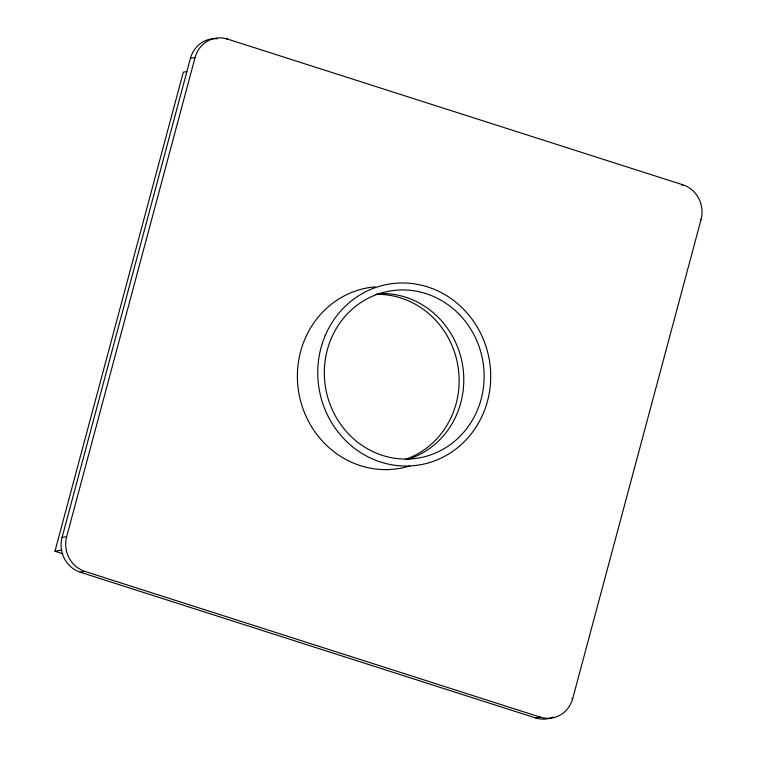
<?xml version="1.0" encoding="UTF-8"?>
<svg xmlns="http://www.w3.org/2000/svg" width="757" height="757" viewBox="0 0 757 757"><rect width="100%" height="100%" fill="white"/><g stroke="black" fill="none" stroke-linecap="round" stroke-linejoin="round"><path stroke-width="1.14" d="M62.831 553.783L54.958 551.266L183.326 72.18L186.799 71.565M553.168 717.097A27.867 26.24 80 0 1 535.625 717.948L80.223 572.188A27.867 26.24 80 0 1 62.055 537.47L190.423 58.384A27.867 26.24 80 0 1 217.297 38.749M540.252 717.134L84.85 571.374A27.867 26.24 80 0 1 66.682 536.656L195.051 57.57A27.867 26.24 80 0 1 227.479 39.052L682.89 184.812A27.867 26.24 80 0 1 701.058 219.53L572.689 698.616A27.867 26.24 80 0 1 540.252 717.134L535.625 717.948M226.617 39.203L227.479 39.052M190.423 58.384L195.051 57.57M681.442 185.068L682.89 184.812M700.48 219.634L701.058 219.53M62.055 537.47L66.682 536.656M54.958 551.266L61.894 550.046M80.223 572.188L84.85 571.374M571.819 698.768L572.689 698.616M409.783 465.962A91.682 86.317 80 0 1 299.166 394.719A91.682 86.317 80 0 1 375.046 286.865M377.951 293.64A84.718 79.759 80 0 1 462.357 363.899A84.718 79.759 80 0 1 407.805 459.291M375.557 294.359A84.718 79.759 80 0 1 457.711 364.656A84.718 79.759 80 0 1 405.411 459.367M325.311 335.36A91.682 86.317 80 0 0 413.057 465.735A91.682 86.317 80 0 0 474.327 322.435A91.682 86.317 80 0 0 325.311 335.36M331.311 338.332A84.718 79.759 80 0 0 412.385 458.808A84.718 79.759 80 0 0 468.999 326.399A84.718 79.759 80 0 0 331.311 338.332"/></g></svg>
